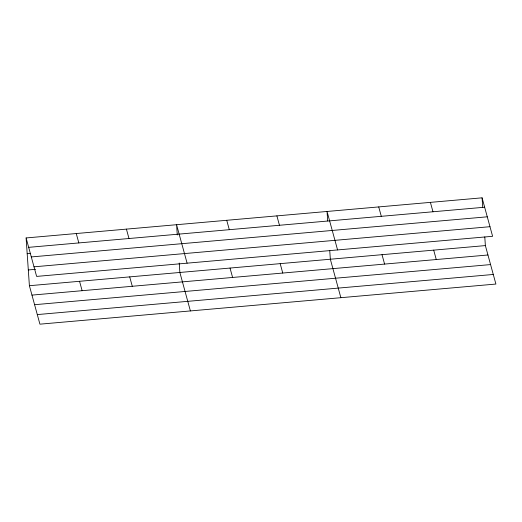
<?xml version="1.0" encoding="UTF-8"?>
<svg xmlns="http://www.w3.org/2000/svg" width="522" height="522" viewBox="0 0 522 522"><rect width="100%" height="100%" fill="white"/><g stroke="black" fill="none" stroke-linecap="round" stroke-linejoin="round"><path stroke-width="0.78" d="M26.1 237.947L482.08 197.825L492.605 236.29L36.625 276.412L26.1 237.947L29.395 285.71L39.92 324.175L495.9 284.053L485.375 245.588L484.781 236.923M28.671 247.343L484.651 207.221M27.19 253.712L30.426 253.424M31.294 256.935L487.28 216.813M33.995 266.82L489.982 226.698M28.305 269.952L35.587 269.306M29.395 285.71L485.375 245.588M31.966 295.106L487.946 254.99M34.589 304.704L490.569 264.582M37.29 314.583L493.277 274.461M430.402 202.373L432.973 211.769M433.697 250.136L436.268 259.532M378.724 206.921L381.295 216.317M382.019 254.684L384.59 264.08M337.571 249.927L327.046 211.469L327.699 220.923M340.866 297.697L330.341 259.232L329.747 250.56M276.888 215.88L279.459 225.276M280.183 263.643L282.754 273.045M226.731 220.291L229.302 229.687M230.026 268.06L232.597 277.456M187.098 263.166L176.573 224.708L177.284 234.952M190.393 310.936L179.868 272.471L179.216 263.016M126.415 229.119L128.986 238.515M129.71 276.888L132.281 286.284M76.258 233.53L78.829 242.932M79.553 281.299L82.124 290.695M482.08 197.825L482.733 207.28"/></g></svg>
